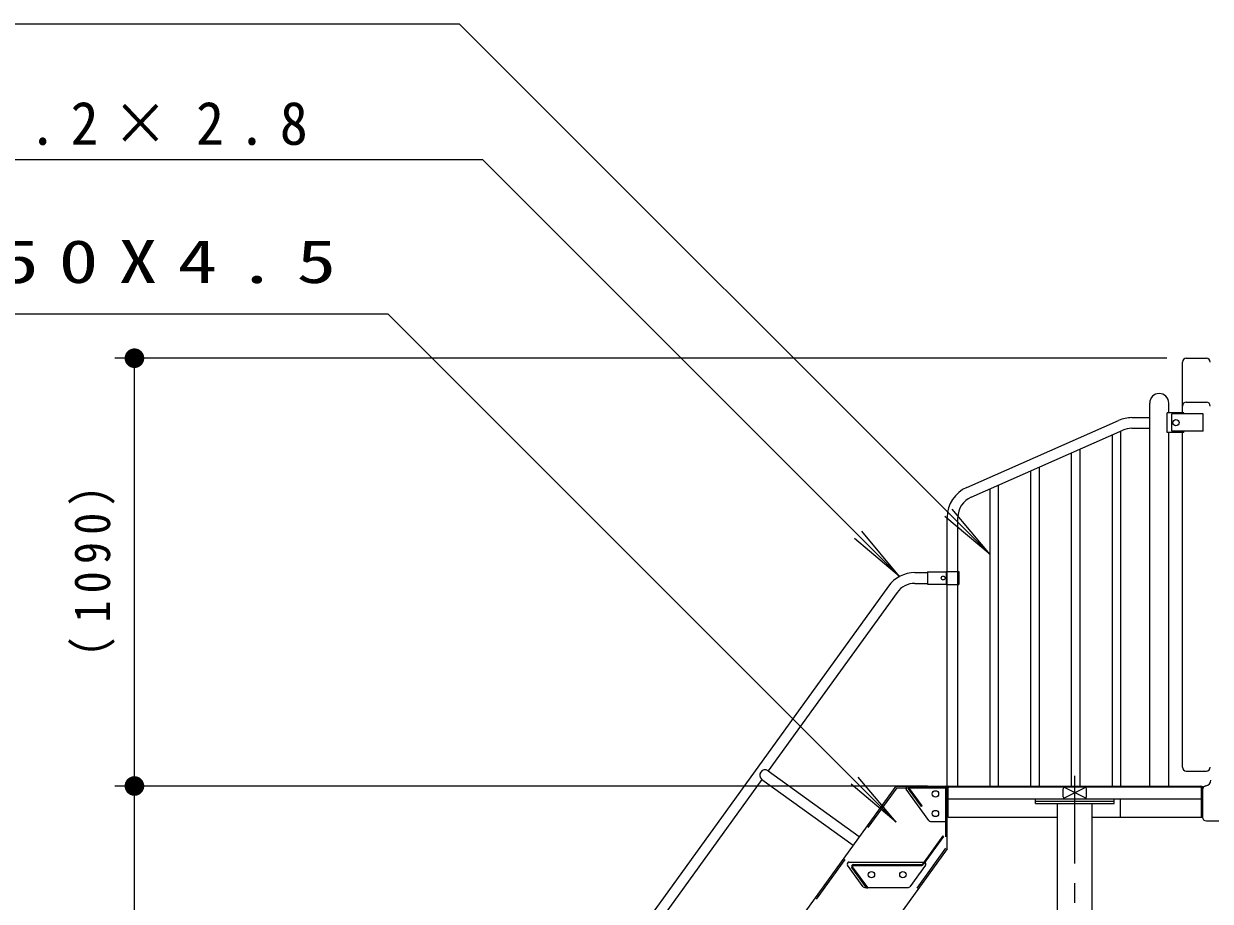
# Model space of a CAD drawing. Units: millimetres on the paper. Extents: x -365 to 0, y 0 to 257.
# Drawn here: x -286.5 to -226, y 135.6 to 180.3 of the extents above; entities that cross this region are included whole.
import ezdxf

# ---------------------------------------------------------------- set-up
doc = ezdxf.new("R2010")
doc.units = ezdxf.units.MM
doc.linetypes.add('USER1', pattern=[4.5, 2.5, -2])
doc.linetypes.add('USER2', pattern=[6, 3, -1, 1, -1])
doc.layers.add('LY_1', color=7, linetype='Continuous', lineweight=13)
doc.styles.add('ＭＳ ゴシック', font='')
doc.styles.get('ＭＳ ゴシック').set_extended_font_data('MS Gothic')

# ---------------------------------------------------------------- blocks, each defined once
blk = doc.blocks.new('filled_dot')
at = {"color": 0, "linetype": 'Continuous', "lineweight": -2, "const_width": 1.25}
blk.add_lwpolyline([(-0.625, 0, 1), (0.625, 0, 1)], format="xyb", close=True, dxfattribs=at)

msp = doc.modelspace()

# ---------------------------------------------------------------- linework, layer by layer
at = {"layer": 'LY_1'}
for p, q in [((-301.17, 180.293), (-264.304, 180.293)), ((-264.304, 180.293), (-237.264, 153.252)), ((-306.564, 173.377), (-263.122, 173.377)), ((-263.122, 173.377), (-241.875, 152.129)), ((-314.888, 165.512), (-267.952, 165.512)), ((-267.952, 165.512), (-242.05, 139.61)), ((-228.265, 163.249), (-281.854, 163.249)), ((-228.265, 163.249), (-281.854, 163.249)), ((-280.854, 141.449), (-280.854, 163.249)), ((-280.854, 141.449), (-280.854, 163.249)), ((-227.265, 163.249), (-226.245, 163.249)), ((-227.465, 160.467), (-227.465, 163.049)), ((-227.265, 161.009), (-226.245, 161.009)), ((-227.465, 142.409), (-227.465, 159.467)), ((-237.264, 153.252), (-239.192, 155.55)), ((-237.264, 153.252), (-239.562, 155.18)), ((-241.875, 152.129), (-243.803, 154.428)), ((-241.875, 152.129), (-244.173, 154.058)), ((-227.265, 142.209), (-226.245, 142.209)), ((-242.05, 139.61), (-244.348, 141.538)), ((-242.05, 139.61), (-243.978, 141.908)), ((-240.445, 141.449), (-281.854, 141.449)), ((-240.445, 141.449), (-281.854, 141.449)), ((-240.445, 141.449), (-281.854, 141.449)), ((-240.445, 141.449), (-281.854, 141.449)), ((-280.854, 117.449), (-280.854, 141.449)), ((-280.854, 117.449), (-280.854, 141.449)), ((-240.375, 139.691), (-241.53, 141.291)), ((-240.764, 140.405), (-241.413, 141.304)), ((-240.727, 140.432), (-241.375, 141.331)), ((-241.338, 141.403), (-239.537, 141.403)), ((-232.382, 140.822), (-233.508, 141.385)), ((-233.508, 140.822), (-232.382, 141.385)), ((-226.445, 141.449), (-226.445, 139.869)), ((-240.764, 140.405), (-240.727, 140.432)), ((-239.399, 140.803), (-226.491, 140.803)), ((-226.245, 139.669), (-225.562, 139.669)), ((-239.665, 138.909), (-240.705, 137.469)), ((-239.628, 138.882), (-240.668, 137.442)), ((-239.665, 138.909), (-239.628, 138.882)), ((-243.725, 136.319), (-244.52, 137.419)), ((-244.439, 137.577), (-240.626, 137.577)), ((-243.536, 136.243), (-244.301, 137.304)), ((-243.498, 136.27), (-244.264, 137.331)), ((-244.227, 137.449), (-240.742, 137.449)), ((-244.227, 137.403), (-240.742, 137.403)), ((-240.549, 137.419), (-241.343, 136.319)), ((-243.644, 136.277), (-241.424, 136.277)), ((-243.536, 136.243), (-243.498, 136.27))]:
    msp.add_line(p, q, dxfattribs=at)
at = {"layer": 'LY_1', "lineweight": 25}
for p, q in [((-229.131, 141.449), (-229.131, 160.963)), ((-228.159, 160.467), (-228.159, 160.963)), ((-230.044, 160.221), (-229.131, 160.221)), ((-227.396, 160.467), (-228.245, 160.467)), ((-228.245, 159.467), (-228.245, 160.467)), ((-228.005, 159.527), (-228.005, 160.407)), ((-226.405, 160.407), (-228.005, 160.407)), ((-227.396, 160.407), (-227.396, 160.467)), ((-226.405, 159.527), (-226.405, 160.407)), ((-238.448, 156.667), (-230.719, 160.079)), ((-230.044, 159.677), (-229.131, 159.677)), ((-238.228, 156.169), (-230.5, 159.581)), ((-231.028, 141.449), (-231.028, 159.348)), ((-230.594, 141.449), (-230.594, 159.54)), ((-227.396, 159.467), (-228.245, 159.467)), ((-228.159, 141.449), (-228.159, 159.467)), ((-226.405, 159.527), (-228.005, 159.527)), ((-227.396, 159.467), (-227.396, 159.527)), ((-233.107, 141.449), (-233.107, 158.43)), ((-232.673, 141.449), (-232.673, 158.622)), ((-235.185, 141.449), (-235.185, 157.513)), ((-234.751, 141.449), (-234.751, 157.704)), ((-237.264, 141.449), (-237.264, 156.595)), ((-236.83, 141.449), (-236.83, 156.787)), ((-239.445, 141.449), (-239.445, 155.137)), ((-238.901, 141.449), (-238.901, 155.137)), ((-240.445, 152.369), (-239.493, 152.369)), ((-240.445, 152.369), (-240.445, 151.729)), ((-239.493, 152.379), (-238.853, 152.379)), ((-239.493, 152.379), (-239.493, 151.719)), ((-238.853, 152.379), (-238.853, 151.719)), ((-241.089, 152.321), (-240.445, 152.321)), ((-241.089, 151.777), (-240.445, 151.777)), ((-240.445, 151.729), (-239.493, 151.729)), ((-242.444, 151.628), (-255.776, 133.169)), ((-242.003, 151.31), (-248.566, 142.223)), ((-239.493, 151.719), (-238.853, 151.719)), ((-248.566, 142.223), (-243.927, 138.872)), ((-248.884, 141.782), (-255.335, 132.851)), ((-248.884, 141.782), (-244.245, 138.431)), ((-242.065, 141.449), (-256.445, 121.54)), ((-242.065, 141.449), (-239.537, 141.449)), ((-239.491, 141.357), (-239.491, 139.849)), ((-239.445, 138.246), (-239.445, 141.363)), ((-239.399, 139.849), (-239.399, 141.363)), ((-239.359, 141.449), (-226.531, 141.449)), ((-239.359, 141.403), (-226.531, 141.403)), ((-233.545, 140.895), (-233.545, 141.311)), ((-232.345, 140.895), (-232.345, 141.311)), ((-226.491, 139.849), (-226.491, 141.363)), ((-226.445, 139.849), (-226.445, 141.363)), ((-234.945, 140.683), (-234.945, 140.803)), ((-234.945, 140.683), (-230.945, 140.683)), ((-234.945, 140.563), (-234.945, 140.683)), ((-234.945, 140.563), (-230.945, 140.563)), ((-233.836, 105.449), (-233.836, 140.563)), ((-232.054, 105.449), (-232.054, 140.563)), ((-230.945, 140.683), (-230.945, 140.803)), ((-230.945, 140.563), (-230.945, 140.683)), ((-230.611, 139.849), (-230.611, 140.803)), ((-240.294, 139.649), (-239.545, 139.649)), ((-239.445, 139.849), (-239.491, 139.849)), ((-233.836, 139.849), (-239.399, 139.849)), ((-226.445, 139.849), (-232.054, 139.849)), ((-239.445, 138.246), (-253.454, 118.849)), ((-241.319, 137.403), (-243.319, 137.403))]:
    msp.add_line(p, q, dxfattribs=at)
at = {"layer": 'LY_1', "linetype": 'USER2'}
for p, q in [((-232.945, 138.976), (-232.945, 142.341)), ((-232.945, 101.501), (-232.945, 138.976))]:
    msp.add_line(p, q, dxfattribs=at)
at = {"layer": 'LY_1', "linetype": 'USER1'}
for p, q in [((-242.019, 141.359), (-256.355, 121.511)), ((-242.019, 141.359), (-239.535, 141.359)), ((-239.535, 141.359), (-239.535, 138.275)), ((-239.535, 138.275), (-253.5, 118.939))]:
    msp.add_line(p, q, dxfattribs=at)
at = {"layer": 'LY_1', "lineweight": 25}
for centre in [(-227.796, 159.967), (-240.045, 141.049), (-240.045, 140.049), (-243.306, 136.927), (-241.706, 136.927)]:
    msp.add_circle(centre, 0.16, dxfattribs=at)
at = {"layer": 'LY_1'}
msp.add_circle((-239.653, 152.049), 0.1, dxfattribs=at)
for centre, radius, start, end in [((-227.265, 163.049), 0.2, 90, 180), ((-226.245, 163.049), 0.2, 0, 90), ((-227.265, 160.809), 0.2, 90, 180), ((-226.245, 160.809), 0.2, 0, 90), ((-227.265, 142.409), 0.2, 180, 270), ((-226.245, 142.409), 0.2, 270, 0), ((-226.245, 141.255), 0.2, 98.63463, 180), ((-226.32, 141.749), 0.3, 278.63463, 0), ((-241.449, 141.349), 0.1, 90, 215.83765), ((-241.338, 141.357), 0.092, 90, 215.83765), ((-241.338, 141.357), 0.046, 90, 215.83765), ((-239.537, 141.357), 0.046, 0, 90), ((-240.294, 139.749), 0.1, 215.83765, 270), ((-226.245, 139.869), 0.2, 180, 270), ((-244.439, 137.477), 0.1, 90, 215.83765), ((-244.227, 137.357), 0.092, 90, 215.83765), ((-244.227, 137.357), 0.046, 90, 215.83765), ((-240.742, 137.495), 0.046, 270, 324.16235), ((-240.742, 137.495), 0.092, 270, 324.16235), ((-240.63, 137.477), 0.1, 324.16235, 59.69902), ((-243.644, 136.377), 0.1, 215.83765, 270), ((-241.424, 136.377), 0.1, 270, 324.16235)]:
    msp.add_arc(centre, radius, start, end, dxfattribs=at)
at = {"layer": 'LY_1', "lineweight": 25}
for centre, radius, start, end in [((-228.645, 160.963), 0.486, 0, 180), ((-230.044, 158.549), 1.672, 90, 113.82161), ((-230.044, 158.549), 1.128, 90, 113.82161), ((-237.773, 155.137), 1.672, 113.82161, 180), ((-237.773, 155.137), 1.128, 113.82161, 180), ((-241.089, 150.649), 1.672, 90, 144.16235), ((-241.089, 150.649), 1.128, 90, 144.16235), ((-248.725, 142.003), 0.272, 54.16235, 234.16235), ((-239.537, 141.357), 0.092, 0, 90), ((-239.359, 141.363), 0.086, 90, 180), ((-239.359, 141.363), 0.04, 90, 180), ((-233.453, 141.311), 0.092, 90, 180), ((-233.453, 140.895), 0.092, 180, 270), ((-232.437, 141.311), 0.092, 0, 90), ((-232.437, 140.895), 0.092, 270, 0), ((-226.531, 141.363), 0.086, 0, 90), ((-226.531, 141.363), 0.04, 0, 90), ((-239.545, 139.749), 0.1, 270, 0)]:
    msp.add_arc(centre, radius, start, end, dxfattribs=at)

# ---------------------------------------------------------------- block references
at = {"layer": 'LY_1', "xscale": 0.4, "yscale": 0.4}
for p, rotation in [((-280.854, 163.249), 270), ((-280.854, 163.249), 270), ((-280.854, 141.449), 270), ((-280.854, 141.449), 90), ((-280.854, 141.449), 270), ((-280.854, 141.449), 90)]:
    msp.add_blockref('filled_dot', p, dxfattribs=dict(at, rotation=rotation))

# ---------------------------------------------------------------- texts
at = {"layer": 'LY_1', "char_height": 2.199, "style": 'ＭＳ ゴシック'}
for s, insert, attachment_point in [('\\T1.5;\\W0.95;手摺：φ27.2×2.8', (-306.564, 173.527), 7), ('\\T1.5;\\W0.95;手摺：φ27.2×2.8', (-306.564, 173.527), 7), ('\\T1.5;\\W1.35;-200X50X4.5', (-302.888, 168.162), 4), ('\\T1.5;\\W1.35;-200X50X4.5', (-302.888, 168.162), 4)]:
    msp.add_mtext(s, dxfattribs=dict(at, insert=insert, attachment_point=attachment_point))
at = {"layer": 'LY_1', "insert": (-281.854, 152.76), "char_height": 1.833, "attachment_point": 8, "rotation": 90, "style": 'ＭＳ ゴシック'}
msp.add_mtext('\\T1.33;\\W0.9;（1090）', dxfattribs=at)
msp.add_mtext('\\T1.33;\\W0.9;（1090）', dxfattribs=at)

doc.saveas('drawing.dxf')
